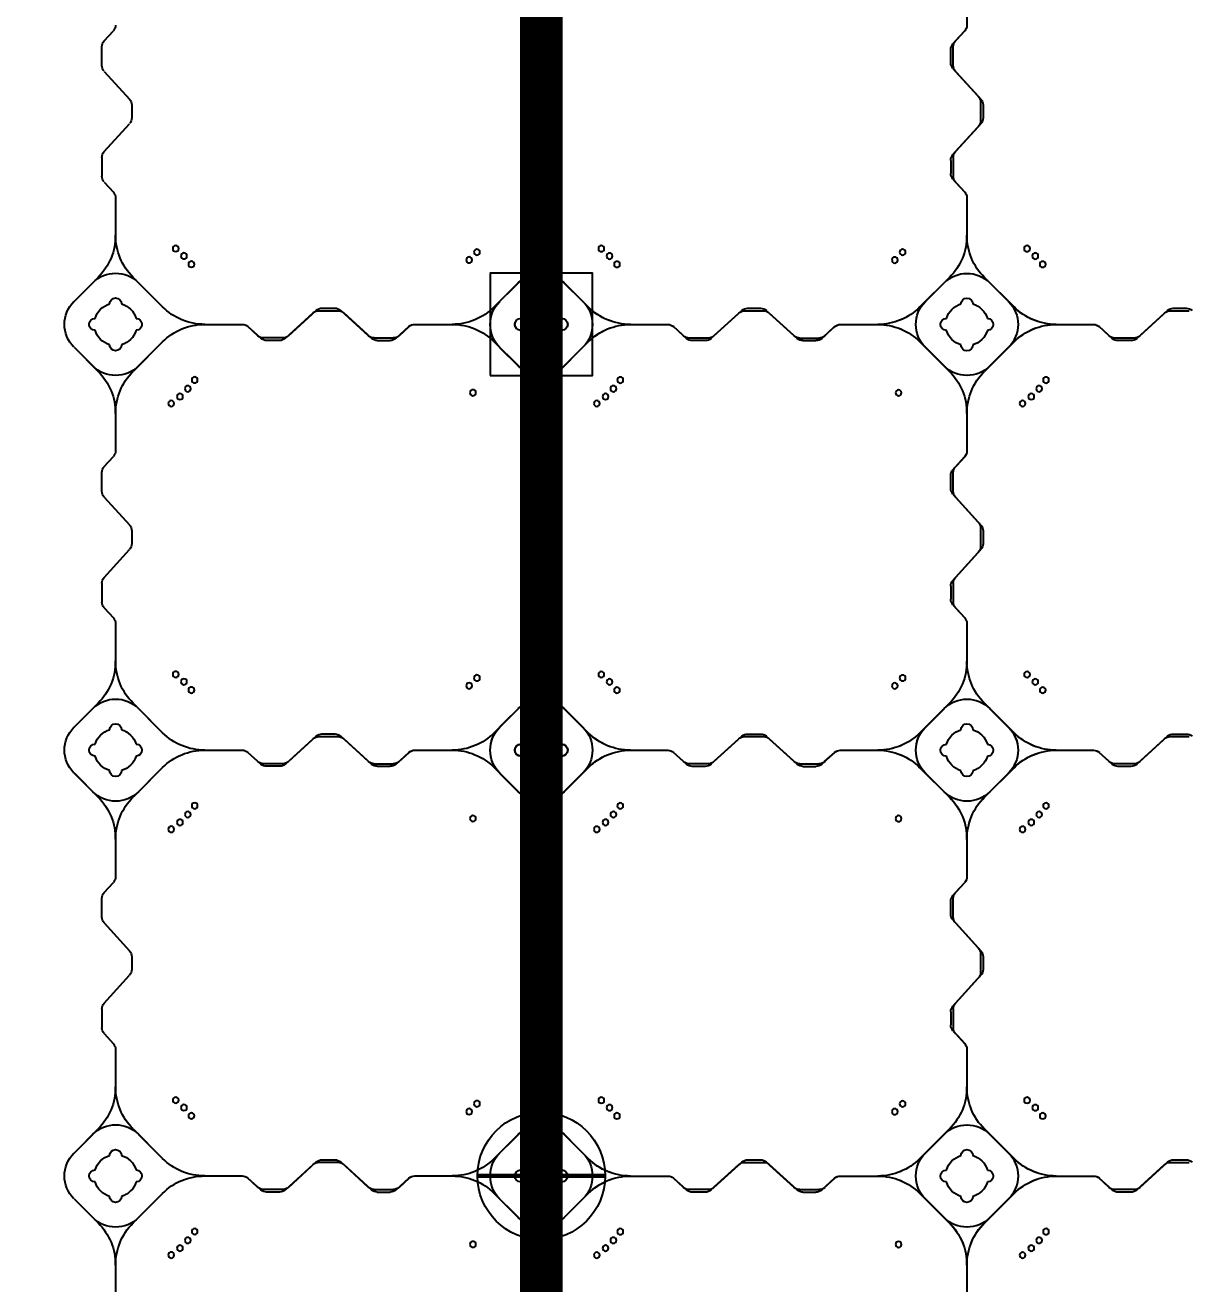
# Model space of a CAD drawing. Header units: millimetres. Extents: x -1612139 to -1260738, y 1141106 to 1536160.
# Drawn here: x -1324625 to -1323259, y 1259685 to 1261163 of the extents above; entities that cross this region are included whole.
import ezdxf

# ---------------------------------------------------------------- set-up
doc = ezdxf.new("R2010")
doc.units = ezdxf.units.MM
doc.header["$LTSCALE"] = 10
doc.layers.get('0').update_dxf_attribs({"linetype": 'CONTINUOUS'})
doc.layers.get('DEFPOINTS').update_dxf_attribs({"linetype": 'CONTINUOUS'})
doc.layers.add('W-FLOAT_BOWL浮筒', color=253, linetype='CONTINUOUS')
doc.styles.add('STANDARD_T3', font='simplex.shx', dxfattribs={"width": 0.7, "bigfont": 'gbcbig.shx'})
doc.dimstyles.new('W&&200', dxfattribs={"dimtxt": 700, "dimasz": 200, "dimexe": 500, "dimexo": 600, "dimgap": 200, "dimtad": 1, "dimdec": 0, "dimzin": 0, "dimdsep": 46, "dimtxsty": 'STANDARD_T3', "dimcen": 0.09, "dimclrd": 1, "dimclre": 1, "dimclrt": 7, "dimazin": 2, "dimtfac": 1, "dimtdec": 0, "dimtix": 1, "dimtmove": 2, "dimatfit": 3, "dimfxl": 100, "dimtolj": 1, "dimtzin": 0, "dimarcsym": 0})

# ---------------------------------------------------------------- blocks, each defined once
blk = doc.blocks.new('蓝色')
at = {"layer": 'W-FLOAT_BOWL浮筒', "color": 5}
for p, q in [((9006.3, -3894.9), (9006.3, -3851.1)), ((9506.3, -3894.9), (9506.3, -3850.9)), ((9506.3, -3894.9), (9506.3, -3851.1)), ((8957.5, -3972.8), (8985.8, -3944.5)), ((9061.6, -3979.1), (9026.8, -3944.4)), ((9451.1, -3979.1), (9485.8, -3944.4)), ((9457.5, -3972.8), (9485.8, -3944.5)), ((9561.6, -3979.1), (9526.8, -3944.4)), ((9555.2, -3972.8), (9526.8, -3944.5)), ((8957.5, -3972.7), (8979.4, -3950.8)), ((9033.2, -3950.8), (9061.5, -3979.1)), ((9479.5, -3950.8), (9451.2, -3979.1)), ((9457.5, -3972.7), (9479.4, -3950.8)), ((9533.2, -3950.8), (9555.2, -3972.7)), ((9533.2, -3950.8), (9561.5, -3979.1)), ((9173.5, -3986.2), (9161.6, -3997)), ((9177, -3983.2), (9161.8, -3997)), ((9202.5, -3983.6), (9180.2, -3983.6)), ((9199, -3980.6), (9183.7, -3980.6)), ((9205.7, -3983.2), (9238.5, -4013)), ((9209.2, -3986.2), (9242, -4016)), ((9303.5, -3986.2), (9270.7, -4016)), ((9307, -3983.2), (9274.2, -4013)), ((9310.2, -3983.6), (9332.5, -3983.6)), ((9313.7, -3980.6), (9329, -3980.6)), ((9335.7, -3983.2), (9350.9, -3997)), ((9339.2, -3986.2), (9351.1, -3997)), ((9673.5, -3986.2), (9661.6, -3997)), ((9677, -3983.2), (9661.8, -3997)), ((9702.5, -3983.6), (9680.2, -3983.6)), ((9699, -3980.6), (9683.7, -3980.6)), ((9705.7, -3983.2), (9738.5, -4013)), ((9709.2, -3986.2), (9742, -4016)), ((9110.9, -3999.6), (9155.1, -3999.6)), ((9110.9, -3999.6), (9154.9, -3999.6)), ((9357.6, -3999.6), (9401.6, -3999.6)), ((9357.8, -3999.6), (9401.6, -3999.6)), ((9610.9, -3999.6), (9655.1, -3999.6)), ((9610.9, -3999.6), (9654.9, -3999.6)), ((9026.8, -4054.9), (9061.6, -4020.1)), ((9033.2, -4048.4), (9061.5, -4020.1)), ((9245.2, -4015.6), (9267.5, -4015.6)), ((9248.7, -4018.6), (9264, -4018.6)), ((9485.8, -4054.9), (9451.1, -4020.1)), ((9479.5, -4048.4), (9451.2, -4020.1)), ((9526.8, -4054.9), (9561.6, -4020.1)), ((9533.2, -4048.4), (9561.5, -4020.1)), ((9745.2, -4015.6), (9767.5, -4015.6)), ((9748.7, -4018.6), (9764, -4018.6)), ((8979.4, -4048.4), (8957.5, -4026.5)), ((8957.5, -4026.5), (8985.8, -4054.8)), ((9479.4, -4048.4), (9457.5, -4026.5)), ((9457.5, -4026.5), (9485.8, -4054.8)), ((9555.2, -4026.5), (9526.8, -4054.8)), ((9555.2, -4026.5), (9533.2, -4048.4)), ((9006.3, -4148.2), (9006.3, -4104.2)), ((9506.3, -4148.4), (9506.3, -4104.2)), ((9506.3, -4148.2), (9506.3, -4104.2)), ((8992.9, -4166.8), (9003.7, -4154.9)), ((9489.9, -4170.3), (9503.7, -4155.1)), ((9492.9, -4166.8), (9503.7, -4154.9)), ((8990.3, -4195.8), (8990.3, -4173.5)), ((9487.3, -4192.3), (9487.3, -4177)), ((9490.3, -4195.8), (9490.3, -4173.5)), ((8992.9, -4202.5), (9022.7, -4235.3)), ((9489.9, -4199), (9519.7, -4231.8)), ((9492.9, -4202.5), (9522.7, -4235.3)), ((9522.3, -4260.8), (9522.3, -4238.5)), ((9025.3, -4257.3), (9025.3, -4242)), ((9525.3, -4257.3), (9525.3, -4242)), ((8992.9, -4296.8), (9022.7, -4264)), ((9489.9, -4300.3), (9519.7, -4267.5)), ((9492.9, -4296.8), (9522.7, -4264)), ((8990.3, -4303.5), (8990.3, -4325.8)), ((9487.3, -4307), (9487.3, -4322.3)), ((9490.3, -4303.5), (9490.3, -4325.8)), ((9489.9, -4329), (9503.7, -4344.2)), ((8992.9, -4332.5), (9003.7, -4344.4)), ((9492.9, -4332.5), (9503.7, -4344.4)), ((9006.3, -4394.9), (9006.3, -4351.1)), ((9506.3, -4394.9), (9506.3, -4350.9)), ((9506.3, -4394.9), (9506.3, -4351.1)), ((8957.5, -4472.8), (8985.8, -4444.5)), ((9061.6, -4479.1), (9026.8, -4444.4)), ((9451.1, -4479.1), (9485.8, -4444.4)), ((9457.5, -4472.8), (9485.8, -4444.5)), ((9561.6, -4479.1), (9526.8, -4444.4)), ((9555.2, -4472.8), (9526.8, -4444.5)), ((8957.5, -4472.7), (8979.4, -4450.8)), ((9033.2, -4450.8), (9061.5, -4479.1)), ((9479.5, -4450.8), (9451.2, -4479.1)), ((9457.5, -4472.7), (9479.4, -4450.8)), ((9533.2, -4450.8), (9555.2, -4472.7)), ((9533.2, -4450.8), (9561.5, -4479.1)), ((9173.5, -4486.2), (9161.6, -4497)), ((9177, -4483.2), (9161.8, -4497)), ((9202.5, -4483.6), (9180.2, -4483.6)), ((9199, -4480.6), (9183.7, -4480.6)), ((9205.7, -4483.2), (9238.5, -4513)), ((9209.2, -4486.2), (9242, -4516)), ((9303.5, -4486.2), (9270.7, -4516)), ((9307, -4483.2), (9274.2, -4513)), ((9310.2, -4483.6), (9332.5, -4483.6)), ((9313.7, -4480.6), (9329, -4480.6)), ((9335.7, -4483.2), (9350.9, -4497)), ((9339.2, -4486.2), (9351.1, -4497)), ((9673.5, -4486.2), (9661.6, -4497)), ((9677, -4483.2), (9661.8, -4497)), ((9702.5, -4483.6), (9680.2, -4483.6)), ((9699, -4480.6), (9683.7, -4480.6)), ((9705.7, -4483.2), (9738.5, -4513)), ((9709.2, -4486.2), (9742, -4516)), ((9110.9, -4499.6), (9155.1, -4499.6)), ((9110.9, -4499.6), (9154.9, -4499.6)), ((9357.6, -4499.6), (9401.6, -4499.6)), ((9357.8, -4499.6), (9401.6, -4499.6)), ((9610.9, -4499.6), (9655.1, -4499.6)), ((9610.9, -4499.6), (9654.9, -4499.6)), ((9026.8, -4554.9), (9061.6, -4520.1)), ((9033.2, -4548.4), (9061.5, -4520.1)), ((9245.2, -4515.6), (9267.5, -4515.6)), ((9248.7, -4518.6), (9264, -4518.6)), ((9485.8, -4554.9), (9451.1, -4520.1)), ((9479.5, -4548.4), (9451.2, -4520.1)), ((9526.8, -4554.9), (9561.6, -4520.1)), ((9533.2, -4548.4), (9561.5, -4520.1)), ((9745.2, -4515.6), (9767.5, -4515.6)), ((9748.7, -4518.6), (9764, -4518.6)), ((8979.4, -4548.4), (8957.5, -4526.5)), ((8957.5, -4526.5), (8985.8, -4554.8)), ((9479.4, -4548.4), (9457.5, -4526.5)), ((9457.5, -4526.5), (9485.8, -4554.8)), ((9555.2, -4526.5), (9526.8, -4554.8)), ((9555.2, -4526.5), (9533.2, -4548.4)), ((9006.3, -4648.2), (9006.3, -4604.2)), ((9506.3, -4648.4), (9506.3, -4604.2)), ((9506.3, -4648.2), (9506.3, -4604.2)), ((8992.9, -4666.8), (9003.7, -4654.9)), ((9489.9, -4670.3), (9503.7, -4655.1)), ((9492.9, -4666.8), (9503.7, -4654.9)), ((8990.3, -4695.8), (8990.3, -4673.5)), ((9487.3, -4692.3), (9487.3, -4677)), ((9490.3, -4695.8), (9490.3, -4673.5)), ((9489.9, -4699), (9519.7, -4731.8)), ((8992.9, -4702.5), (9022.7, -4735.3)), ((9492.9, -4702.5), (9522.7, -4735.3)), ((9025.3, -4757.3), (9025.3, -4742)), ((9522.3, -4760.8), (9522.3, -4738.5)), ((9525.3, -4757.3), (9525.3, -4742)), ((8992.9, -4796.8), (9022.7, -4764)), ((9489.9, -4800.3), (9519.7, -4767.5)), ((9492.9, -4796.8), (9522.7, -4764)), ((8990.3, -4803.5), (8990.3, -4825.8)), ((9490.3, -4803.5), (9490.3, -4825.8)), ((9487.3, -4807), (9487.3, -4822.3)), ((8992.9, -4832.5), (9003.7, -4844.4)), ((9489.9, -4829), (9503.7, -4844.2)), ((9492.9, -4832.5), (9503.7, -4844.4)), ((9006.3, -4894.9), (9006.3, -4851.1)), ((9506.3, -4894.9), (9506.3, -4850.9)), ((9506.3, -4894.9), (9506.3, -4851.1)), ((8957.5, -4972.8), (8985.8, -4944.5)), ((8957.5, -4972.7), (8979.4, -4950.8)), ((9061.6, -4979.1), (9026.8, -4944.4)), ((9033.2, -4950.8), (9061.5, -4979.1)), ((9451.1, -4979.1), (9485.8, -4944.4)), ((9479.5, -4950.8), (9451.2, -4979.1)), ((9457.5, -4972.8), (9485.8, -4944.5)), ((9457.5, -4972.7), (9479.4, -4950.8)), ((9561.6, -4979.1), (9526.8, -4944.4)), ((9555.2, -4972.8), (9526.8, -4944.5)), ((9533.2, -4950.8), (9555.2, -4972.7)), ((9533.2, -4950.8), (9561.5, -4979.1)), ((9199, -4980.6), (9183.7, -4980.6)), ((9313.7, -4980.6), (9329, -4980.6)), ((9699, -4980.6), (9683.7, -4980.6)), ((9173.5, -4986.2), (9161.6, -4997)), ((9177, -4983.2), (9161.8, -4997)), ((9202.5, -4983.6), (9180.2, -4983.6)), ((9205.7, -4983.2), (9238.5, -5013)), ((9209.2, -4986.2), (9242, -5016)), ((9303.5, -4986.2), (9270.7, -5016)), ((9307, -4983.2), (9274.2, -5013)), ((9310.2, -4983.6), (9332.5, -4983.6)), ((9335.7, -4983.2), (9350.9, -4997)), ((9339.2, -4986.2), (9351.1, -4997)), ((9673.5, -4986.2), (9661.6, -4997)), ((9677, -4983.2), (9661.8, -4997)), ((9702.5, -4983.6), (9680.2, -4983.6)), ((9705.7, -4983.2), (9738.5, -5013)), ((9709.2, -4986.2), (9742, -5016)), ((9110.9, -4999.6), (9155.1, -4999.6)), ((9110.9, -4999.6), (9154.9, -4999.6)), ((9357.6, -4999.6), (9401.6, -4999.6)), ((9357.8, -4999.6), (9401.6, -4999.6)), ((9610.9, -4999.6), (9655.1, -4999.6)), ((9610.9, -4999.6), (9654.9, -4999.6)), ((9026.8, -5054.9), (9061.6, -5020.1)), ((9033.2, -5048.4), (9061.5, -5020.1)), ((9245.2, -5015.6), (9267.5, -5015.6)), ((9248.7, -5018.6), (9264, -5018.6)), ((9485.8, -5054.9), (9451.1, -5020.1)), ((9479.5, -5048.4), (9451.2, -5020.1)), ((9526.8, -5054.9), (9561.6, -5020.1)), ((9533.2, -5048.4), (9561.5, -5020.1)), ((9745.2, -5015.6), (9767.5, -5015.6)), ((9748.7, -5018.6), (9764, -5018.6)), ((8979.4, -5048.4), (8957.5, -5026.5)), ((8957.5, -5026.5), (8985.8, -5054.8)), ((9479.4, -5048.4), (9457.5, -5026.5)), ((9457.5, -5026.5), (9485.8, -5054.8)), ((9555.2, -5026.5), (9526.8, -5054.8)), ((9555.2, -5026.5), (9533.2, -5048.4)), ((9006.3, -5148.2), (9006.3, -5104.2)), ((9506.3, -5148.4), (9506.3, -5104.2)), ((9506.3, -5148.2), (9506.3, -5104.2)), ((8992.9, -5166.8), (9003.7, -5154.9)), ((9489.9, -5170.3), (9503.7, -5155.1)), ((9492.9, -5166.8), (9503.7, -5154.9)), ((8990.3, -5195.8), (8990.3, -5173.5)), ((9487.3, -5192.3), (9487.3, -5177)), ((9490.3, -5195.8), (9490.3, -5173.5)), ((8992.9, -5202.5), (9022.7, -5235.3)), ((9489.9, -5199), (9519.7, -5231.8)), ((9492.9, -5202.5), (9522.7, -5235.3)), ((9025.3, -5257.3), (9025.3, -5242)), ((9522.3, -5260.8), (9522.3, -5238.5)), ((9525.3, -5257.3), (9525.3, -5242)), ((8992.9, -5296.8), (9022.7, -5264)), ((9489.9, -5300.3), (9519.7, -5267.5)), ((9492.9, -5296.8), (9522.7, -5264)), ((8990.3, -5303.5), (8990.3, -5325.8)), ((9490.3, -5303.5), (9490.3, -5325.8)), ((9487.3, -5307), (9487.3, -5322.3)), ((8992.9, -5332.5), (9003.7, -5344.4)), ((9489.9, -5329), (9503.7, -5344.2)), ((9492.9, -5332.5), (9503.7, -5344.4)), ((9506.3, -5394.9), (9506.3, -5350.9))]:
    blk.add_line(p, q, dxfattribs=at)
for centre in [(9071.6, -3906.7), (9081.9, -3914.9), (9426, -3919.3), (9571.6, -3906.7), (9581.9, -3914.9), (9091.1, -3924.1), (9099.2, -3934.3), (9591.1, -3924.1), (9599.2, -3934.3), (9086.6, -4079.9), (9095.3, -4070.2), (9421.6, -4075.2), (9586.6, -4079.9), (9595.3, -4070.2), (9076.9, -4088.6), (9430.8, -4084.4), (9576.9, -4088.6), (9071.6, -4406.7), (9571.6, -4406.7), (9081.9, -4414.9), (9426, -4419.3), (9581.9, -4414.9), (9091.1, -4424.1), (9099.2, -4434.3), (9591.1, -4424.1), (9599.2, -4434.3), (9095.3, -4570.2), (9595.3, -4570.2), (9086.6, -4579.9), (9421.6, -4575.2), (9430.8, -4584.4), (9586.6, -4579.9), (9076.9, -4588.6), (9576.9, -4588.6), (9071.6, -4906.7), (9571.6, -4906.7), (9081.9, -4914.9), (9091.1, -4924.1), (9426, -4919.3), (9581.9, -4914.9), (9591.1, -4924.1), (9099.2, -4934.3), (9599.2, -4934.3), (9095.3, -5070.2), (9595.3, -5070.2), (9086.6, -5079.9), (9421.6, -5075.2), (9430.8, -5084.4), (9586.6, -5079.9), (9076.9, -5088.6), (9576.9, -5088.6)]:
    blk.add_circle(centre, 3.5, dxfattribs=at)
for centre, radius, start, end in [((8936.3, -3895), 70, 315, 0), ((9076.3, -3894.9), 70, 180, 225), ((9436.3, -3894.9), 70, 315, 0), ((9436.3, -3895), 70, 315, 0), ((9576.3, -3894.9), 70, 180, 225), ((9576.3, -3895), 70, 180, 225), ((9006.3, -3977.7), 38, 45, 135), ((9506.3, -3977.7), 38, 45, 135), ((9506.4, -3977.7), 38, 45, 135), ((8984.4, -3999.6), 38, 135, 225), ((8984.4, -3999.7), 38, 135, 225), ((9006.3, -3999.6), 25, 106.2602, 163.7398), ((9006.3, -3999.6), 25, 106.2602, 163.7398), ((9006.3, -3975.6), 7, 0, 180), ((9006.3, -3975.6), 7, 0, 180), ((9006.3, -3999.6), 25, 16.2602, 73.7398), ((9006.3, -3999.6), 25, 16.2602, 73.7398), ((9484.4, -3999.6), 38, 135, 225), ((9484.4, -3999.7), 38, 135, 225), ((9506.3, -3999.6), 25, 106.2602, 163.7398), ((9506.3, -3999.6), 25, 106.2602, 163.7398), ((9506.3, -3999.6), 25, 106.2602, 163.7398), ((9506.3, -3999.6), 25, 106.2602, 163.7398), ((9506.3, -3975.6), 7, 0, 180), ((9506.3, -3975.6), 7, 0, 180), ((9506.3, -3975.6), 7, 0, 180), ((9506.3, -3975.6), 7, 0, 180), ((9506.3, -3999.6), 25, 16.2602, 73.7398), ((9506.3, -3999.6), 25, 16.2602, 73.7398), ((9506.3, -3999.6), 25, 16.2602, 73.7398), ((9506.3, -3999.6), 25, 16.2602, 73.7398), ((9528.3, -3999.6), 38, 315, 45), ((9528.3, -3999.7), 38, 315, 45), ((9111, -3929.6), 70, 225, 270), ((9111.1, -3929.6), 70, 225, 270), ((9180.2, -3993.6), 10, 90, 132.2737), ((9183.7, -3990.6), 10, 90, 132.2737), ((9199, -3990.6), 10, 47.7263, 90), ((9202.5, -3993.6), 10, 47.7263, 90), ((9310.2, -3993.6), 10, 90, 132.2737), ((9313.7, -3990.6), 10, 90, 132.2737), ((9329, -3990.6), 10, 47.7263, 90), ((9332.5, -3993.6), 10, 47.7263, 90), ((9401.6, -3929.6), 70, 270, 315), ((9401.7, -3929.6), 70, 270, 315), ((9611, -3929.6), 70, 225, 270), ((9611.1, -3929.6), 70, 225, 270), ((9680.2, -3993.6), 10, 90, 132.2737), ((9683.7, -3990.6), 10, 90, 132.2737), ((9699, -3990.6), 10, 47.7263, 90), ((9702.5, -3993.6), 10, 47.7263, 90), ((8982.3, -3999.6), 7, 90, 270), ((8982.3, -3999.6), 7, 90, 270), ((9030.3, -3999.6), 7, 270, 90), ((9030.3, -3999.6), 7, 270, 90), ((9111, -4069.6), 70, 90, 135), ((9111.1, -4069.6), 70, 90, 135), ((9154.9, -3989.6), 10, 270, 312.2737), ((9155.1, -3989.6), 10, 270, 312.2737), ((9357.6, -3989.6), 10, 227.7263, 270), ((9357.8, -3989.6), 10, 227.7263, 270), ((9401.6, -4069.6), 70, 45, 90), ((9401.7, -4069.6), 70, 45, 90), ((9482.3, -3999.6), 7, 90, 270), ((9482.3, -3999.6), 7, 90, 270), ((9482.3, -3999.6), 7, 90, 270), ((9482.3, -3999.6), 7, 90, 270), ((9530.3, -3999.6), 7, 270, 90), ((9530.3, -3999.6), 7, 270, 90), ((9530.3, -3999.6), 7, 270, 90), ((9530.3, -3999.6), 7, 270, 90), ((9611, -4069.6), 70, 90, 135), ((9611.1, -4069.6), 70, 90, 135), ((9654.9, -3989.6), 10, 270, 312.2737), ((9655.1, -3989.6), 10, 270, 312.2737), ((9006.3, -3999.6), 25, 196.2602, 253.7398), ((9006.3, -3999.6), 25, 196.2602, 253.7398), ((9006.3, -3999.6), 25, 286.2602, 343.7398), ((9006.3, -3999.6), 25, 286.2602, 343.7398), ((9245.2, -4005.6), 10, 227.7263, 270), ((9248.7, -4008.6), 10, 227.7263, 270), ((9264, -4008.6), 10, 270, 312.2737), ((9267.5, -4005.6), 10, 270, 312.2737), ((9506.3, -3999.6), 25, 196.2602, 253.7398), ((9506.3, -3999.6), 25, 196.2602, 253.7398), ((9506.3, -3999.6), 25, 196.2602, 253.7398), ((9506.3, -3999.6), 25, 196.2602, 253.7398), ((9506.3, -3999.6), 25, 286.2602, 343.7398), ((9506.3, -3999.6), 25, 286.2602, 343.7398), ((9506.3, -3999.6), 25, 286.2602, 343.7398), ((9506.3, -3999.6), 25, 286.2602, 343.7398), ((9745.2, -4005.6), 10, 227.7263, 270), ((9748.7, -4008.6), 10, 227.7263, 270), ((9764, -4008.6), 10, 270, 312.2737), ((9006.3, -4023.6), 7, 180, 0), ((9006.3, -4023.6), 7, 180, 0), ((9506.3, -4023.6), 7, 180, 0), ((9506.3, -4023.6), 7, 180, 0), ((9506.3, -4023.6), 7, 180, 0), ((9506.3, -4023.6), 7, 180, 0), ((9006.3, -4021.6), 38, 225, 315), ((9506.3, -4021.6), 38, 225, 315), ((9506.4, -4021.6), 38, 225, 315), ((8936.3, -4104.3), 70, 0, 45), ((9076.3, -4104.3), 70, 135, 180), ((9436.3, -4104.3), 70, 0, 45), ((9436.3, -4104.3), 70, 0, 45), ((9576.3, -4104.3), 70, 135, 180), ((9576.3, -4104.3), 70, 135, 180), ((8996.3, -4148.2), 10, 317.7263, 0), ((9496.3, -4148.2), 10, 317.7263, 0), ((9496.3, -4148.4), 10, 317.7263, 0), ((9000.3, -4173.5), 10, 137.7263, 180), ((9500.3, -4173.5), 10, 137.7263, 180), ((9497.3, -4177), 10, 137.7263, 180), ((9000.3, -4195.8), 10, 180, 222.2737), ((9497.3, -4192.3), 10, 180, 222.2737), ((9500.3, -4195.8), 10, 180, 222.2737), ((9015.3, -4242), 10, 0, 42.2737), ((9512.3, -4238.5), 10, 0, 42.2737), ((9515.3, -4242), 10, 0, 42.2737), ((9015.3, -4257.3), 10, 317.7263, 0), ((9512.3, -4260.8), 10, 317.7263, 0), ((9515.3, -4257.3), 10, 317.7263, 0), ((9000.3, -4303.5), 10, 137.7263, 180), ((9497.3, -4307), 10, 137.7263, 180), ((9500.3, -4303.5), 10, 137.7263, 180), ((9000.3, -4325.8), 10, 180, 222.2737), ((9497.3, -4322.3), 10, 180, 222.2737), ((9500.3, -4325.8), 10, 180, 222.2737), ((8996.3, -4351.1), 10, 0, 42.2737), ((9496.3, -4350.9), 10, 0, 42.2737), ((9496.3, -4351.1), 10, 0, 42.2737), ((8936.3, -4395), 70, 315, 0), ((9076.3, -4394.9), 70, 180, 225), ((9436.3, -4394.9), 70, 315, 0), ((9436.3, -4395), 70, 315, 0), ((9576.3, -4394.9), 70, 180, 225), ((9576.3, -4395), 70, 180, 225), ((9006.3, -4477.7), 38, 45, 135), ((9506.3, -4477.7), 38, 45, 135), ((9506.4, -4477.7), 38, 45, 135), ((8984.4, -4499.6), 38, 135, 225), ((8984.4, -4499.7), 38, 135, 225), ((9006.3, -4499.6), 25, 106.2602, 163.7398), ((9006.3, -4499.6), 25, 106.2602, 163.7398), ((9006.3, -4475.6), 7, 0, 180), ((9006.3, -4475.6), 7, 0, 180), ((9006.3, -4499.6), 25, 16.2602, 73.7398), ((9006.3, -4499.6), 25, 16.2602, 73.7398), ((9484.4, -4499.6), 38, 135, 225), ((9484.4, -4499.7), 38, 135, 225), ((9506.3, -4499.6), 25, 106.2602, 163.7398), ((9506.3, -4499.6), 25, 106.2602, 163.7398), ((9506.3, -4499.6), 25, 106.2602, 163.7398), ((9506.3, -4499.6), 25, 106.2602, 163.7398), ((9506.3, -4475.6), 7, 0, 180), ((9506.3, -4475.6), 7, 0, 180), ((9506.3, -4475.6), 7, 0, 180), ((9506.3, -4475.6), 7, 0, 180), ((9506.3, -4499.6), 25, 16.2602, 73.7398), ((9506.3, -4499.6), 25, 16.2602, 73.7398), ((9506.3, -4499.6), 25, 16.2602, 73.7398), ((9506.3, -4499.6), 25, 16.2602, 73.7398), ((9528.3, -4499.6), 38, 315, 45), ((9528.3, -4499.7), 38, 315, 45), ((8982.3, -4499.6), 7, 90, 270), ((8982.3, -4499.6), 7, 90, 270), ((9030.3, -4499.6), 7, 270, 90), ((9030.3, -4499.6), 7, 270, 90), ((9111, -4429.6), 70, 225, 270), ((9111.1, -4429.6), 70, 225, 270), ((9180.2, -4493.6), 10, 90, 132.2737), ((9183.7, -4490.6), 10, 90, 132.2737), ((9199, -4490.6), 10, 47.7263, 90), ((9202.5, -4493.6), 10, 47.7263, 90), ((9310.2, -4493.6), 10, 90, 132.2737), ((9313.7, -4490.6), 10, 90, 132.2737), ((9329, -4490.6), 10, 47.7263, 90), ((9332.5, -4493.6), 10, 47.7263, 90), ((9401.6, -4429.6), 70, 270, 315), ((9401.7, -4429.6), 70, 270, 315), ((9482.3, -4499.6), 7, 90, 270), ((9482.3, -4499.6), 7, 90, 270), ((9482.3, -4499.6), 7, 90, 270), ((9482.3, -4499.6), 7, 90, 270), ((9530.3, -4499.6), 7, 270, 90), ((9530.3, -4499.6), 7, 270, 90), ((9530.3, -4499.6), 7, 270, 90), ((9530.3, -4499.6), 7, 270, 90), ((9611, -4429.6), 70, 225, 270), ((9611.1, -4429.6), 70, 225, 270), ((9680.2, -4493.6), 10, 90, 132.2737), ((9683.7, -4490.6), 10, 90, 132.2737), ((9699, -4490.6), 10, 47.7263, 90), ((9702.5, -4493.6), 10, 47.7263, 90), ((9006.3, -4499.6), 25, 196.2602, 253.7398), ((9006.3, -4499.6), 25, 196.2602, 253.7398), ((9006.3, -4499.6), 25, 286.2602, 343.7398), ((9006.3, -4499.6), 25, 286.2602, 343.7398), ((9111, -4569.6), 70, 90, 135), ((9111.1, -4569.6), 70, 90, 135), ((9154.9, -4489.6), 10, 270, 312.2737), ((9155.1, -4489.6), 10, 270, 312.2737), ((9357.6, -4489.6), 10, 227.7263, 270), ((9357.8, -4489.6), 10, 227.7263, 270), ((9401.6, -4569.6), 70, 45, 90), ((9401.7, -4569.6), 70, 45, 90), ((9506.3, -4499.6), 25, 196.2602, 253.7398), ((9506.3, -4499.6), 25, 196.2602, 253.7398), ((9506.3, -4499.6), 25, 196.2602, 253.7398), ((9506.3, -4499.6), 25, 196.2602, 253.7398), ((9506.3, -4499.6), 25, 286.2602, 343.7398), ((9506.3, -4499.6), 25, 286.2602, 343.7398), ((9506.3, -4499.6), 25, 286.2602, 343.7398), ((9506.3, -4499.6), 25, 286.2602, 343.7398), ((9611, -4569.6), 70, 90, 135), ((9611.1, -4569.6), 70, 90, 135), ((9654.9, -4489.6), 10, 270, 312.2737), ((9655.1, -4489.6), 10, 270, 312.2737), ((9245.2, -4505.6), 10, 227.7263, 270), ((9248.7, -4508.6), 10, 227.7263, 270), ((9264, -4508.6), 10, 270, 312.2737), ((9267.5, -4505.6), 10, 270, 312.2737), ((9745.2, -4505.6), 10, 227.7263, 270), ((9748.7, -4508.6), 10, 227.7263, 270), ((9764, -4508.6), 10, 270, 312.2737), ((9006.3, -4523.6), 7, 180, 0), ((9006.3, -4523.6), 7, 180, 0), ((9506.3, -4523.6), 7, 180, 0), ((9506.3, -4523.6), 7, 180, 0), ((9506.3, -4523.6), 7, 180, 0), ((9506.3, -4523.6), 7, 180, 0), ((9006.3, -4521.6), 38, 225, 315), ((9506.3, -4521.6), 38, 225, 315), ((9506.4, -4521.6), 38, 225, 315), ((8936.3, -4604.3), 70, 0, 45), ((9076.3, -4604.3), 70, 135, 180), ((9436.3, -4604.3), 70, 0, 45), ((9436.3, -4604.3), 70, 0, 45), ((9576.3, -4604.3), 70, 135, 180), ((9576.3, -4604.3), 70, 135, 180), ((8996.3, -4648.2), 10, 317.7263, 0), ((9496.3, -4648.2), 10, 317.7263, 0), ((9496.3, -4648.4), 10, 317.7263, 0), ((9000.3, -4673.5), 10, 137.7263, 180), ((9497.3, -4677), 10, 137.7263, 180), ((9500.3, -4673.5), 10, 137.7263, 180), ((9000.3, -4695.8), 10, 180, 222.2737), ((9497.3, -4692.3), 10, 180, 222.2737), ((9500.3, -4695.8), 10, 180, 222.2737), ((9015.3, -4742), 10, 0, 42.2737), ((9512.3, -4738.5), 10, 0, 42.2737), ((9515.3, -4742), 10, 0, 42.2737), ((9015.3, -4757.3), 10, 317.7263, 0), ((9515.3, -4757.3), 10, 317.7263, 0), ((9512.3, -4760.8), 10, 317.7263, 0), ((9000.3, -4803.5), 10, 137.7263, 180), ((9497.3, -4807), 10, 137.7263, 180), ((9500.3, -4803.5), 10, 137.7263, 180), ((9000.3, -4825.8), 10, 180, 222.2737), ((9497.3, -4822.3), 10, 180, 222.2737), ((9500.3, -4825.8), 10, 180, 222.2737), ((8996.3, -4851.1), 10, 0, 42.2737), ((9496.3, -4850.9), 10, 0, 42.2737), ((9496.3, -4851.1), 10, 0, 42.2737), ((8936.3, -4895), 70, 315, 0), ((9076.3, -4894.9), 70, 180, 225), ((9436.3, -4894.9), 70, 315, 0), ((9436.3, -4895), 70, 315, 0), ((9576.3, -4894.9), 70, 180, 225), ((9576.3, -4895), 70, 180, 225), ((9006.3, -4977.7), 38, 45, 135), ((9506.3, -4977.7), 38, 45, 135), ((9506.4, -4977.7), 38, 45, 135), ((8984.4, -4999.6), 38, 135, 225), ((8984.4, -4999.7), 38, 135, 225), ((9006.3, -4999.6), 25, 106.2602, 163.7398), ((9006.3, -4999.6), 25, 106.2602, 163.7398), ((9006.3, -4975.6), 7, 0, 180), ((9006.3, -4975.6), 7, 0, 180), ((9006.3, -4999.6), 25, 16.2602, 73.7398), ((9006.3, -4999.6), 25, 16.2602, 73.7398), ((9111, -4929.6), 70, 225, 270), ((9111.1, -4929.6), 70, 225, 270), ((9183.7, -4990.6), 10, 90, 132.2737), ((9199, -4990.6), 10, 47.7263, 90), ((9313.7, -4990.6), 10, 90, 132.2737), ((9329, -4990.6), 10, 47.7263, 90), ((9401.6, -4929.6), 70, 270, 315), ((9401.7, -4929.6), 70, 270, 315), ((9484.4, -4999.6), 38, 135, 225), ((9484.4, -4999.7), 38, 135, 225), ((9506.3, -4999.6), 25, 106.2602, 163.7398), ((9506.3, -4999.6), 25, 106.2602, 163.7398), ((9506.3, -4999.6), 25, 106.2602, 163.7398), ((9506.3, -4999.6), 25, 106.2602, 163.7398), ((9506.3, -4975.6), 7, 0, 180), ((9506.3, -4975.6), 7, 0, 180), ((9506.3, -4975.6), 7, 0, 180), ((9506.3, -4975.6), 7, 0, 180), ((9506.3, -4999.6), 25, 16.2602, 73.7398), ((9506.3, -4999.6), 25, 16.2602, 73.7398), ((9506.3, -4999.6), 25, 16.2602, 73.7398), ((9506.3, -4999.6), 25, 16.2602, 73.7398), ((9528.3, -4999.6), 38, 315, 45), ((9528.3, -4999.7), 38, 315, 45), ((9611, -4929.6), 70, 225, 270), ((9611.1, -4929.6), 70, 225, 270), ((9683.7, -4990.6), 10, 90, 132.2737), ((9699, -4990.6), 10, 47.7263, 90), ((8982.3, -4999.6), 7, 90, 270), ((8982.3, -4999.6), 7, 90, 270), ((9030.3, -4999.6), 7, 270, 90), ((9030.3, -4999.6), 7, 270, 90), ((9180.2, -4993.6), 10, 90, 132.2737), ((9202.5, -4993.6), 10, 47.7263, 90), ((9310.2, -4993.6), 10, 90, 132.2737), ((9332.5, -4993.6), 10, 47.7263, 90), ((9482.3, -4999.6), 7, 90, 270), ((9482.3, -4999.6), 7, 90, 270), ((9482.3, -4999.6), 7, 90, 270), ((9482.3, -4999.6), 7, 90, 270), ((9530.3, -4999.6), 7, 270, 90), ((9530.3, -4999.6), 7, 270, 90), ((9530.3, -4999.6), 7, 270, 90), ((9530.3, -4999.6), 7, 270, 90), ((9680.2, -4993.6), 10, 90, 132.2737), ((9702.5, -4993.6), 10, 47.7263, 90), ((9006.3, -4999.6), 25, 196.2602, 253.7398), ((9006.3, -4999.6), 25, 196.2602, 253.7398), ((9006.3, -4999.6), 25, 286.2602, 343.7398), ((9006.3, -4999.6), 25, 286.2602, 343.7398), ((9111, -5069.6), 70, 90, 135), ((9111.1, -5069.6), 70, 90, 135), ((9154.9, -4989.6), 10, 270, 312.2737), ((9155.1, -4989.6), 10, 270, 312.2737), ((9357.6, -4989.6), 10, 227.7263, 270), ((9357.8, -4989.6), 10, 227.7263, 270), ((9401.6, -5069.6), 70, 45, 90), ((9401.7, -5069.6), 70, 45, 90), ((9506.3, -4999.6), 25, 196.2602, 253.7398), ((9506.3, -4999.6), 25, 196.2602, 253.7398), ((9506.3, -4999.6), 25, 196.2602, 253.7398), ((9506.3, -4999.6), 25, 196.2602, 253.7398), ((9506.3, -4999.6), 25, 286.2602, 343.7398), ((9506.3, -4999.6), 25, 286.2602, 343.7398), ((9506.3, -4999.6), 25, 286.2602, 343.7398), ((9506.3, -4999.6), 25, 286.2602, 343.7398), ((9611, -5069.6), 70, 90, 135), ((9611.1, -5069.6), 70, 90, 135), ((9654.9, -4989.6), 10, 270, 312.2737), ((9655.1, -4989.6), 10, 270, 312.2737), ((9006.3, -5023.6), 7, 180, 0), ((9006.3, -5023.6), 7, 180, 0), ((9245.2, -5005.6), 10, 227.7263, 270), ((9248.7, -5008.6), 10, 227.7263, 270), ((9264, -5008.6), 10, 270, 312.2737), ((9267.5, -5005.6), 10, 270, 312.2737), ((9506.3, -5023.6), 7, 180, 0), ((9506.3, -5023.6), 7, 180, 0), ((9506.3, -5023.6), 7, 180, 0), ((9506.3, -5023.6), 7, 180, 0), ((9745.2, -5005.6), 10, 227.7263, 270), ((9748.7, -5008.6), 10, 227.7263, 270), ((9764, -5008.6), 10, 270, 312.2737), ((9006.3, -5021.6), 38, 225, 315), ((9506.3, -5021.6), 38, 225, 315), ((9506.4, -5021.6), 38, 225, 315), ((8936.3, -5104.3), 70, 0, 45), ((9076.3, -5104.3), 70, 135, 180), ((9436.3, -5104.3), 70, 0, 45), ((9436.3, -5104.3), 70, 0, 45), ((9576.3, -5104.3), 70, 135, 180), ((9576.3, -5104.3), 70, 135, 180), ((8996.3, -5148.2), 10, 317.7263, 0), ((9496.3, -5148.2), 10, 317.7263, 0), ((9496.3, -5148.4), 10, 317.7263, 0), ((9000.3, -5173.5), 10, 137.7263, 180), ((9497.3, -5177), 10, 137.7263, 180), ((9500.3, -5173.5), 10, 137.7263, 180), ((9000.3, -5195.8), 10, 180, 222.2737), ((9497.3, -5192.3), 10, 180, 222.2737), ((9500.3, -5195.8), 10, 180, 222.2737), ((9512.3, -5238.5), 10, 0, 42.2737), ((9015.3, -5242), 10, 0, 42.2737), ((9515.3, -5242), 10, 0, 42.2737), ((9015.3, -5257.3), 10, 317.7263, 0), ((9512.3, -5260.8), 10, 317.7263, 0), ((9515.3, -5257.3), 10, 317.7263, 0), ((9000.3, -5303.5), 10, 137.7263, 180), ((9497.3, -5307), 10, 137.7263, 180), ((9500.3, -5303.5), 10, 137.7263, 180), ((9000.3, -5325.8), 10, 180, 222.2737), ((9497.3, -5322.3), 10, 180, 222.2737), ((9500.3, -5325.8), 10, 180, 222.2737), ((8996.3, -5351.1), 10, 0, 42.2737), ((9496.3, -5350.9), 10, 0, 42.2737), ((9496.3, -5351.1), 10, 0, 42.2737)]:
    blk.add_arc(centre, radius, start, end, dxfattribs=at)
blk = doc.blocks.new('橙色')
at = {"layer": 'W-FLOAT_BOWL浮筒', "color": 30}
for p, q in [((9000, -3395.3), (9000, -3351.5)), ((9500, -3395.3), (9500, -3351.3)), ((8951.2, -3473.2), (8979.5, -3444.8)), ((8951.2, -3473.1), (8973.1, -3451.2)), ((9055.2, -3479.5), (9020.5, -3444.8)), ((9026.8, -3451.2), (9055.2, -3479.5)), ((9444.8, -3479.5), (9479.5, -3444.8)), ((9473.2, -3451.2), (9444.8, -3479.5)), ((9548.8, -3473.2), (9520.5, -3444.8)), ((9526.9, -3451.2), (9548.8, -3473.1)), ((9167.1, -3486.6), (9155.3, -3497.4)), ((9170.6, -3483.6), (9155.5, -3497.4)), ((9196.1, -3484), (9173.9, -3484)), ((9192.6, -3481), (9177.4, -3481)), ((9199.4, -3483.6), (9232.1, -3513.4)), ((9202.9, -3486.6), (9235.6, -3516.4)), ((9297.1, -3486.6), (9264.4, -3516.4)), ((9300.6, -3483.6), (9267.9, -3513.4)), ((9303.9, -3484), (9326.1, -3484)), ((9307.4, -3481), (9322.6, -3481)), ((9329.4, -3483.6), (9344.5, -3497.4)), ((9332.9, -3486.6), (9344.7, -3497.4)), ((9104.6, -3500), (9148.7, -3500)), ((9104.6, -3500), (9148.5, -3500)), ((9351.3, -3500), (9395.3, -3500)), ((9351.5, -3500), (9395.3, -3500)), ((9238.9, -3516), (9261.1, -3516)), ((8951.2, -3526.8), (8979.5, -3555.2)), ((8973.1, -3548.8), (8951.2, -3526.9)), ((9020.5, -3555.2), (9055.2, -3520.5)), ((9026.8, -3548.8), (9055.2, -3520.5)), ((9242.4, -3519), (9257.6, -3519)), ((9473.2, -3548.8), (9444.8, -3520.5)), ((9479.5, -3555.2), (9444.8, -3520.5)), ((9548.8, -3526.8), (9520.5, -3555.2)), ((9548.8, -3526.9), (9526.9, -3548.8)), ((9000, -3648.5), (9000, -3604.6)), ((9500, -3648.7), (9500, -3604.6)), ((8986.6, -3667.1), (8997.4, -3655.3)), ((9483.6, -3670.6), (9497.4, -3655.5)), ((8984, -3696.1), (8984, -3673.9)), ((9481, -3692.6), (9481, -3677.4)), ((8986.6, -3702.9), (9016.4, -3735.6)), ((9483.6, -3699.4), (9513.4, -3732.1)), ((9516, -3761.1), (9516, -3738.9)), ((9019, -3757.6), (9019, -3742.4)), ((8986.6, -3797.1), (9016.4, -3764.4)), ((9483.6, -3800.6), (9513.4, -3767.9)), ((8984, -3803.9), (8984, -3826.1)), ((9481, -3807.4), (9481, -3822.6)), ((8986.6, -3832.9), (8997.4, -3844.7)), ((9483.6, -3829.4), (9497.4, -3844.5)), ((9000, -3895.3), (9000, -3851.5)), ((9500, -3895.3), (9500, -3851.3)), ((8951.2, -3973.2), (8979.5, -3944.8)), ((9055.2, -3979.5), (9020.5, -3944.8)), ((9444.8, -3979.5), (9479.5, -3944.8)), ((9548.8, -3973.2), (9520.5, -3944.8)), ((8951.2, -3973.1), (8973.1, -3951.2)), ((9026.8, -3951.2), (9055.2, -3979.5)), ((9473.2, -3951.2), (9444.8, -3979.5)), ((9526.9, -3951.2), (9548.8, -3973.1)), ((9167.1, -3986.6), (9155.3, -3997.4)), ((9170.6, -3983.6), (9155.5, -3997.4)), ((9196.1, -3984), (9173.9, -3984)), ((9192.6, -3981), (9177.4, -3981)), ((9199.4, -3983.6), (9232.1, -4013.4)), ((9202.9, -3986.6), (9235.6, -4016.4)), ((9297.1, -3986.6), (9264.4, -4016.4)), ((9300.6, -3983.6), (9267.9, -4013.4)), ((9303.9, -3984), (9326.1, -3984)), ((9307.4, -3981), (9322.6, -3981)), ((9329.4, -3983.6), (9344.5, -3997.4)), ((9332.9, -3986.6), (9344.7, -3997.4)), ((9104.6, -4000), (9148.7, -4000)), ((9104.6, -4000), (9148.5, -4000)), ((9351.3, -4000), (9395.3, -4000)), ((9351.5, -4000), (9395.3, -4000)), ((9238.9, -4016), (9261.1, -4016)), ((9242.4, -4019), (9257.6, -4019)), ((8951.2, -4026.8), (8979.5, -4055.2)), ((8973.1, -4048.8), (8951.2, -4026.9)), ((9020.5, -4055.2), (9055.2, -4020.5)), ((9026.8, -4048.8), (9055.2, -4020.5)), ((9473.2, -4048.8), (9444.8, -4020.5)), ((9479.5, -4055.2), (9444.8, -4020.5)), ((9548.8, -4026.8), (9520.5, -4055.2)), ((9548.8, -4026.9), (9526.9, -4048.8)), ((9000, -4148.5), (9000, -4104.6)), ((9500, -4148.7), (9500, -4104.6)), ((8986.6, -4167.1), (8997.4, -4155.3)), ((9483.6, -4170.6), (9497.4, -4155.5)), ((8984, -4196.1), (8984, -4173.9)), ((9481, -4192.6), (9481, -4177.4)), ((8986.6, -4202.9), (9016.4, -4235.6)), ((9483.6, -4199.4), (9513.4, -4232.1)), ((9516, -4261.1), (9516, -4238.9)), ((9019, -4257.6), (9019, -4242.4)), ((8986.6, -4297.1), (9016.4, -4264.4)), ((9483.6, -4300.6), (9513.4, -4267.9)), ((8984, -4303.9), (8984, -4326.1)), ((9481, -4307.4), (9481, -4322.6)), ((9483.6, -4329.4), (9497.4, -4344.5)), ((8986.6, -4332.9), (8997.4, -4344.7)), ((9000, -4395.3), (9000, -4351.5)), ((9500, -4395.3), (9500, -4351.3)), ((8951.2, -4473.2), (8979.5, -4444.8)), ((9055.2, -4479.5), (9020.5, -4444.8)), ((9444.8, -4479.5), (9479.5, -4444.8)), ((9548.8, -4473.2), (9520.5, -4444.8)), ((8951.2, -4473.1), (8973.1, -4451.2)), ((9026.8, -4451.2), (9055.2, -4479.5)), ((9473.2, -4451.2), (9444.8, -4479.5)), ((9526.9, -4451.2), (9548.8, -4473.1)), ((9167.1, -4486.6), (9155.3, -4497.4)), ((9170.6, -4483.6), (9155.5, -4497.4)), ((9196.1, -4484), (9173.9, -4484)), ((9192.6, -4481), (9177.4, -4481)), ((9199.4, -4483.6), (9232.1, -4513.4)), ((9202.9, -4486.6), (9235.6, -4516.4)), ((9297.1, -4486.6), (9264.4, -4516.4)), ((9300.6, -4483.6), (9267.9, -4513.4)), ((9303.9, -4484), (9326.1, -4484)), ((9307.4, -4481), (9322.6, -4481)), ((9329.4, -4483.6), (9344.5, -4497.4)), ((9332.9, -4486.6), (9344.7, -4497.4)), ((9104.6, -4500), (9148.7, -4500)), ((9104.6, -4500), (9148.5, -4500)), ((9351.3, -4500), (9395.3, -4500)), ((9351.5, -4500), (9395.3, -4500)), ((9020.5, -4555.2), (9055.2, -4520.5)), ((9026.8, -4548.8), (9055.2, -4520.5)), ((9238.9, -4516), (9261.1, -4516)), ((9242.4, -4519), (9257.6, -4519)), ((9473.2, -4548.8), (9444.8, -4520.5)), ((9479.5, -4555.2), (9444.8, -4520.5)), ((8951.2, -4526.8), (8979.5, -4555.2)), ((8973.1, -4548.8), (8951.2, -4526.9)), ((9548.8, -4526.8), (9520.5, -4555.2)), ((9548.8, -4526.9), (9526.9, -4548.8)), ((9000, -4648.5), (9000, -4604.6)), ((9500, -4648.7), (9500, -4604.6)), ((8986.6, -4667.1), (8997.4, -4655.3)), ((9483.6, -4670.6), (9497.4, -4655.5)), ((8984, -4696.1), (8984, -4673.9)), ((9481, -4692.6), (9481, -4677.4)), ((9483.6, -4699.4), (9513.4, -4732.1)), ((8986.6, -4702.9), (9016.4, -4735.6)), ((9019, -4757.6), (9019, -4742.4)), ((9516, -4761.1), (9516, -4738.9)), ((8986.6, -4797.1), (9016.4, -4764.4)), ((9483.6, -4800.6), (9513.4, -4767.9)), ((8984, -4803.9), (8984, -4826.1)), ((9481, -4807.4), (9481, -4822.6)), ((8986.6, -4832.9), (8997.4, -4844.7)), ((9483.6, -4829.4), (9497.4, -4844.5)), ((9500, -4895.3), (9500, -4851.3))]:
    blk.add_line(p, q, dxfattribs=at)
for centre in [(9065.3, -3407.1), (9075.6, -3415.2), (9084.8, -3424.4), (9419.7, -3419.7), (9092.9, -3434.7), (9089, -3570.6), (9415.2, -3575.6), (9070.6, -3589), (9080.3, -3580.3), (9424.4, -3584.8), (9065.3, -3907.1), (9075.6, -3915.2), (9419.7, -3919.7), (9084.8, -3924.4), (9092.9, -3934.7), (9080.3, -4080.3), (9089, -4070.6), (9415.2, -4075.6), (9070.6, -4089), (9424.4, -4084.8), (9065.3, -4407.1), (9075.6, -4415.2), (9419.7, -4419.7), (9084.8, -4424.4), (9092.9, -4434.7), (9080.3, -4580.3), (9089, -4570.6), (9415.2, -4575.6), (9424.4, -4584.8), (9070.6, -4589)]:
    blk.add_circle(centre, 3.5, dxfattribs=at)
for centre, radius, start, end in [((8930, -3395.3), 70, 315, 0), ((9070, -3395.3), 70, 180, 225), ((9430, -3395.3), 70, 315, 0), ((9570, -3395.3), 70, 180, 225), ((9000, -3478), 38, 45, 135), ((9500, -3478), 38, 45, 135), ((8978, -3500), 38, 135, 225), ((8978, -3500), 38, 135, 225), ((9000, -3476), 7, 0, 180), ((9000, -3476), 7, 0, 180), ((9500, -3476), 7, 0, 180), ((9500, -3476), 7, 0, 180), ((9522, -3500), 38, 315, 45), ((9522, -3500), 38, 315, 45), ((9000, -3500), 25, 106.2602, 163.7398), ((9000, -3500), 25, 106.2602, 163.7398), ((9000, -3500), 25, 16.2602, 73.7398), ((9000, -3500), 25, 16.2602, 73.7398), ((9104.7, -3430), 70, 225, 270), ((9104.7, -3430), 70, 225, 270), ((9173.9, -3494), 10, 90, 132.2737), ((9177.4, -3491), 10, 90, 132.2737), ((9192.6, -3491), 10, 47.7263, 90), ((9196.1, -3494), 10, 47.7263, 90), ((9303.9, -3494), 10, 90, 132.2737), ((9307.4, -3491), 10, 90, 132.2737), ((9322.6, -3491), 10, 47.7263, 90), ((9326.1, -3494), 10, 47.7263, 90), ((9395.3, -3430), 70, 270, 315), ((9395.3, -3430), 70, 270, 315), ((9500, -3500), 25, 106.2602, 163.7398), ((9500, -3500), 25, 106.2602, 163.7398), ((9500, -3500), 25, 16.2602, 73.7398), ((9500, -3500), 25, 16.2602, 73.7398), ((8976, -3500), 7, 90, 270), ((8976, -3500), 7, 90, 270), ((9024, -3500), 7, 270, 90), ((9024, -3500), 7, 270, 90), ((9104.7, -3570), 70, 90, 135), ((9104.7, -3570), 70, 90, 135), ((9148.5, -3490), 10, 270, 312.2737), ((9148.7, -3490), 10, 270, 312.2737), ((9351.3, -3490), 10, 227.7263, 270), ((9351.5, -3490), 10, 227.7263, 270), ((9395.3, -3570), 70, 45, 90), ((9395.3, -3570), 70, 45, 90), ((9476, -3500), 7, 90, 270), ((9476, -3500), 7, 90, 270), ((9524, -3500), 7, 270, 90), ((9524, -3500), 7, 270, 90), ((9000, -3500), 25, 196.2602, 253.7398), ((9000, -3500), 25, 196.2602, 253.7398), ((9000, -3500), 25, 286.2602, 343.7398), ((9000, -3500), 25, 286.2602, 343.7398), ((9238.9, -3506), 10, 227.7263, 270), ((9242.4, -3509), 10, 227.7263, 270), ((9257.6, -3509), 10, 270, 312.2737), ((9261.1, -3506), 10, 270, 312.2737), ((9500, -3500), 25, 196.2602, 253.7398), ((9500, -3500), 25, 196.2602, 253.7398), ((9500, -3500), 25, 286.2602, 343.7398), ((9500, -3500), 25, 286.2602, 343.7398), ((9000, -3524), 7, 180, 0), ((9000, -3524), 7, 180, 0), ((9500, -3524), 7, 180, 0), ((9500, -3524), 7, 180, 0), ((9000, -3522), 38, 225, 315), ((8930, -3604.7), 70, 0, 45), ((9070, -3604.7), 70, 135, 180), ((9500, -3522), 38, 225, 315), ((9430, -3604.7), 70, 0, 45), ((9570, -3604.7), 70, 135, 180), ((8990, -3648.5), 10, 317.7263, 0), ((9490, -3648.7), 10, 317.7263, 0), ((8994, -3673.9), 10, 137.7263, 180), ((9491, -3677.4), 10, 137.7263, 180), ((9491, -3692.6), 10, 180, 222.2737), ((8994, -3696.1), 10, 180, 222.2737), ((9009, -3742.4), 10, 0, 42.2737), ((9506, -3738.9), 10, 0, 42.2737), ((9009, -3757.6), 10, 317.7263, 0), ((9506, -3761.1), 10, 317.7263, 0), ((8994, -3803.9), 10, 137.7263, 180), ((9491, -3807.4), 10, 137.7263, 180), ((8994, -3826.1), 10, 180, 222.2737), ((9491, -3822.6), 10, 180, 222.2737), ((8990, -3851.5), 10, 0, 42.2737), ((9490, -3851.3), 10, 0, 42.2737), ((8930, -3895.3), 70, 315, 0), ((9070, -3895.3), 70, 180, 225), ((9430, -3895.3), 70, 315, 0), ((9570, -3895.3), 70, 180, 225), ((9000, -3978), 38, 45, 135), ((9500, -3978), 38, 45, 135), ((8978, -4000), 38, 135, 225), ((8978, -4000), 38, 135, 225), ((9000, -3976), 7, 0, 180), ((9000, -3976), 7, 0, 180), ((9500, -3976), 7, 0, 180), ((9500, -3976), 7, 0, 180), ((9522, -4000), 38, 315, 45), ((9522, -4000), 38, 315, 45), ((9000, -4000), 25, 106.2602, 163.7398), ((9000, -4000), 25, 106.2602, 163.7398), ((9000, -4000), 25, 16.2602, 73.7398), ((9000, -4000), 25, 16.2602, 73.7398), ((9104.7, -3930), 70, 225, 270), ((9104.7, -3930), 70, 225, 270), ((9173.9, -3994), 10, 90, 132.2737), ((9177.4, -3991), 10, 90, 132.2737), ((9192.6, -3991), 10, 47.7263, 90), ((9196.1, -3994), 10, 47.7263, 90), ((9303.9, -3994), 10, 90, 132.2737), ((9307.4, -3991), 10, 90, 132.2737), ((9322.6, -3991), 10, 47.7263, 90), ((9326.1, -3994), 10, 47.7263, 90), ((9395.3, -3930), 70, 270, 315), ((9395.3, -3930), 70, 270, 315), ((9500, -4000), 25, 106.2602, 163.7398), ((9500, -4000), 25, 106.2602, 163.7398), ((9500, -4000), 25, 16.2602, 73.7398), ((9500, -4000), 25, 16.2602, 73.7398), ((8976, -4000), 7, 90, 270), ((8976, -4000), 7, 90, 270), ((9024, -4000), 7, 270, 90), ((9024, -4000), 7, 270, 90), ((9104.7, -4070), 70, 90, 135), ((9104.7, -4070), 70, 90, 135), ((9148.5, -3990), 10, 270, 312.2737), ((9148.7, -3990), 10, 270, 312.2737), ((9351.3, -3990), 10, 227.7263, 270), ((9351.5, -3990), 10, 227.7263, 270), ((9395.3, -4070), 70, 45, 90), ((9395.3, -4070), 70, 45, 90), ((9476, -4000), 7, 90, 270), ((9476, -4000), 7, 90, 270), ((9524, -4000), 7, 270, 90), ((9524, -4000), 7, 270, 90), ((9000, -4000), 25, 196.2602, 253.7398), ((9000, -4000), 25, 196.2602, 253.7398), ((9000, -4000), 25, 286.2602, 343.7398), ((9000, -4000), 25, 286.2602, 343.7398), ((9238.9, -4006), 10, 227.7263, 270), ((9242.4, -4009), 10, 227.7263, 270), ((9257.6, -4009), 10, 270, 312.2737), ((9261.1, -4006), 10, 270, 312.2737), ((9500, -4000), 25, 196.2602, 253.7398), ((9500, -4000), 25, 196.2602, 253.7398), ((9500, -4000), 25, 286.2602, 343.7398), ((9500, -4000), 25, 286.2602, 343.7398), ((9000, -4024), 7, 180, 0), ((9000, -4024), 7, 180, 0), ((9500, -4024), 7, 180, 0), ((9500, -4024), 7, 180, 0), ((9000, -4022), 38, 225, 315), ((9500, -4022), 38, 225, 315), ((8930, -4104.7), 70, 0, 45), ((9070, -4104.7), 70, 135, 180), ((9430, -4104.7), 70, 0, 45), ((9570, -4104.7), 70, 135, 180), ((8990, -4148.5), 10, 317.7263, 0), ((9490, -4148.7), 10, 317.7263, 0), ((8994, -4173.9), 10, 137.7263, 180), ((9491, -4177.4), 10, 137.7263, 180), ((8994, -4196.1), 10, 180, 222.2737), ((9491, -4192.6), 10, 180, 222.2737), ((9009, -4242.4), 10, 0, 42.2737), ((9506, -4238.9), 10, 0, 42.2737), ((9009, -4257.6), 10, 317.7263, 0), ((9506, -4261.1), 10, 317.7263, 0), ((8994, -4303.9), 10, 137.7263, 180), ((9491, -4307.4), 10, 137.7263, 180), ((8994, -4326.1), 10, 180, 222.2737), ((9491, -4322.6), 10, 180, 222.2737), ((8990, -4351.5), 10, 0, 42.2737), ((9490, -4351.3), 10, 0, 42.2737), ((8930, -4395.3), 70, 315, 0), ((9070, -4395.3), 70, 180, 225), ((9430, -4395.3), 70, 315, 0), ((9570, -4395.3), 70, 180, 225), ((9000, -4478), 38, 45, 135), ((9500, -4478), 38, 45, 135), ((8978, -4500), 38, 135, 225), ((8978, -4500), 38, 135, 225), ((9000, -4500), 25, 106.2602, 163.7398), ((9000, -4500), 25, 106.2602, 163.7398), ((9000, -4476), 7, 0, 180), ((9000, -4476), 7, 0, 180), ((9000, -4500), 25, 16.2602, 73.7398), ((9000, -4500), 25, 16.2602, 73.7398), ((9500, -4500), 25, 106.2602, 163.7398), ((9500, -4500), 25, 106.2602, 163.7398), ((9500, -4476), 7, 0, 180), ((9500, -4476), 7, 0, 180), ((9500, -4500), 25, 16.2602, 73.7398), ((9500, -4500), 25, 16.2602, 73.7398), ((9522, -4500), 38, 315, 45), ((9522, -4500), 38, 315, 45), ((8976, -4500), 7, 90, 270), ((8976, -4500), 7, 90, 270), ((9024, -4500), 7, 270, 90), ((9024, -4500), 7, 270, 90), ((9104.7, -4430), 70, 225, 270), ((9104.7, -4430), 70, 225, 270), ((9173.9, -4494), 10, 90, 132.2737), ((9177.4, -4491), 10, 90, 132.2737), ((9192.6, -4491), 10, 47.7263, 90), ((9196.1, -4494), 10, 47.7263, 90), ((9303.9, -4494), 10, 90, 132.2737), ((9307.4, -4491), 10, 90, 132.2737), ((9322.6, -4491), 10, 47.7263, 90), ((9326.1, -4494), 10, 47.7263, 90), ((9395.3, -4430), 70, 270, 315), ((9395.3, -4430), 70, 270, 315), ((9476, -4500), 7, 90, 270), ((9476, -4500), 7, 90, 270), ((9524, -4500), 7, 270, 90), ((9524, -4500), 7, 270, 90), ((9000, -4500), 25, 196.2602, 253.7398), ((9000, -4500), 25, 196.2602, 253.7398), ((9000, -4500), 25, 286.2602, 343.7398), ((9000, -4500), 25, 286.2602, 343.7398), ((9104.7, -4570), 70, 90, 135), ((9104.7, -4570), 70, 90, 135), ((9148.5, -4490), 10, 270, 312.2737), ((9148.7, -4490), 10, 270, 312.2737), ((9351.3, -4490), 10, 227.7263, 270), ((9351.5, -4490), 10, 227.7263, 270), ((9395.3, -4570), 70, 45, 90), ((9395.3, -4570), 70, 45, 90), ((9500, -4500), 25, 196.2602, 253.7398), ((9500, -4500), 25, 196.2602, 253.7398), ((9500, -4500), 25, 286.2602, 343.7398), ((9500, -4500), 25, 286.2602, 343.7398), ((9238.9, -4506), 10, 227.7263, 270), ((9242.4, -4509), 10, 227.7263, 270), ((9257.6, -4509), 10, 270, 312.2737), ((9261.1, -4506), 10, 270, 312.2737), ((9000, -4524), 7, 180, 0), ((9000, -4524), 7, 180, 0), ((9500, -4524), 7, 180, 0), ((9500, -4524), 7, 180, 0), ((9000, -4522), 38, 225, 315), ((9500, -4522), 38, 225, 315), ((8930, -4604.7), 70, 0, 45), ((9070, -4604.7), 70, 135, 180), ((9430, -4604.7), 70, 0, 45), ((9570, -4604.7), 70, 135, 180), ((8990, -4648.5), 10, 317.7263, 0), ((9490, -4648.7), 10, 317.7263, 0), ((8994, -4673.9), 10, 137.7263, 180), ((9491, -4677.4), 10, 137.7263, 180), ((8994, -4696.1), 10, 180, 222.2737), ((9491, -4692.6), 10, 180, 222.2737), ((9009, -4742.4), 10, 0, 42.2737), ((9506, -4738.9), 10, 0, 42.2737), ((9009, -4757.6), 10, 317.7263, 0), ((9506, -4761.1), 10, 317.7263, 0), ((8994, -4803.9), 10, 137.7263, 180), ((9491, -4807.4), 10, 137.7263, 180), ((8994, -4826.1), 10, 180, 222.2737), ((9491, -4822.6), 10, 180, 222.2737), ((8990, -4851.5), 10, 0, 42.2737), ((9490, -4851.3), 10, 0, 42.2737)]:
    blk.add_arc(centre, radius, start, end, dxfattribs=at)
blk = doc.blocks.new('*D193')
at = {"color": 1, "lineweight": -2, "transparency": 16777216}
for p, q in [((-1333518.8, 1269731.8), (-1333518.8, 1270331.8)), ((-1324518.8, 1269731.8), (-1324518.8, 1270331.8)), ((-1324718.8, 1269831.8), (-1333318.8, 1269831.8))]:
    blk.add_line(p, q, dxfattribs=at)
at = {"color": 1, "transparency": 16777216}
for points in [[(-1333318.8, 1269865.1), (-1333318.8, 1269798.5), (-1333518.8, 1269831.8)], [(-1324718.8, 1269865.1), (-1324718.8, 1269798.5), (-1324518.8, 1269831.8)]]:
    blk.add_solid(points, dxfattribs=at)
at = {"layer": 'DEFPOINTS', "color": 0, "transparency": 16777216}
for p in [(-1333518.8, 1269831.8), (-1324518.8, 1268311.5), (-1333518.8, 1256311.5)]:
    blk.add_point(p, dxfattribs=at)
at = {"color": 7, "transparency": 16777216, "insert": (-1329018.8, 1270381.8), "char_height": 700, "attachment_point": 5, "style": 'STANDARD_T3'}
blk.add_mtext('\\A1;9000', dxfattribs=at)
blk = doc.blocks.new('*D183')
at = {"color": 1, "lineweight": -2, "transparency": 16777216}
for p, q in [((-1333518.8, 1271320.9), (-1333518.8, 1271920.9)), ((-1311518.8, 1271320.9), (-1311518.8, 1271920.9)), ((-1333318.8, 1271420.9), (-1311718.8, 1271420.9))]:
    blk.add_line(p, q, dxfattribs=at)
at = {"color": 1, "transparency": 16777216}
for points in [[(-1333318.8, 1271454.3), (-1333318.8, 1271387.6), (-1333518.8, 1271420.9)], [(-1311718.8, 1271454.3), (-1311718.8, 1271387.6), (-1311518.8, 1271420.9)]]:
    blk.add_solid(points, dxfattribs=at)
at = {"layer": 'DEFPOINTS', "color": 0, "transparency": 16777216}
for p in [(-1311518.8, 1271420.9), (-1333518.8, 1256311.5), (-1311518.8, 1253811.5)]:
    blk.add_point(p, dxfattribs=at)
at = {"color": 7, "transparency": 16777216, "insert": (-1321828.2, 1271970.9), "char_height": 700, "attachment_point": 5, "style": 'STANDARD_T3'}
blk.add_mtext('\\A1;22000', dxfattribs=at)
blk = doc.blocks.new('LGZ')
at = {"color": 6}
blk.add_lwpolyline([(-60, -60), (60, -60), (60, 60), (-60, 60)], close=True, dxfattribs=at)
blk = doc.blocks.new('系船栓1')
at = {"color": 2, "const_width": 5}
blk.add_lwpolyline([(75, 0), (-75, 0)], dxfattribs=at)
blk.add_circle((0, 0), 75)

msp = doc.modelspace()

# ---------------------------------------------------------------- linework, layer by layer
at = {"color": 6, "const_width": 50}
msp.add_lwpolyline([(-1333018.8, 1255811.5), (-1324018.8, 1255811.5), (-1324018.8, 1267811.5), (-1323018.8, 1267811.5), (-1323018.8, 1255811.5), (-1313018.8, 1255811.5), (-1313018.8, 1267811.5), (-1312018.8, 1267811.5), (-1312018.8, 1253811.5)], dxfattribs=at)

# ---------------------------------------------------------------- block references
at = {"xscale": -1, "rotation": 180}
for name, p in [('橙色', (-1333518.8, 1256311.5)), ('蓝色', (-1333025.2, 1255811.8))]:
    msp.add_blockref(name, p, dxfattribs=at)
for name, p in [('LGZ', (-1324018.8, 1260811.5)), ('系船栓1', (-1324018.8, 1259811.5))]:
    msp.add_blockref(name, p)

# ---------------------------------------------------------------- dimensions: what is measured, and where the dimension line sits
dim = msp.add_linear_dim(base=(-1311518.8, 1271420.9), p1=(-1333518.8, 1256311.5), p2=(-1311518.8, 1253811.5), dimstyle='W&&200', override={"dimfxlon": 1})
dim.commit()
dim.dimension.update_dxf_attribs({"geometry": '*D183', "text_midpoint": (-1321828.2, 1271970.9), "dimtype": 160})
dim = msp.add_linear_dim(base=(-1333518.8, 1269831.8), p1=(-1324518.8, 1268311.5), p2=(-1333518.8, 1256311.5), dimstyle='W&&200', override={"dimfxlon": 1})
dim.commit()
dim.dimension.update_dxf_attribs({"geometry": '*D193', "text_midpoint": (-1329018.8, 1270381.8)})

doc.saveas('drawing.dxf')
